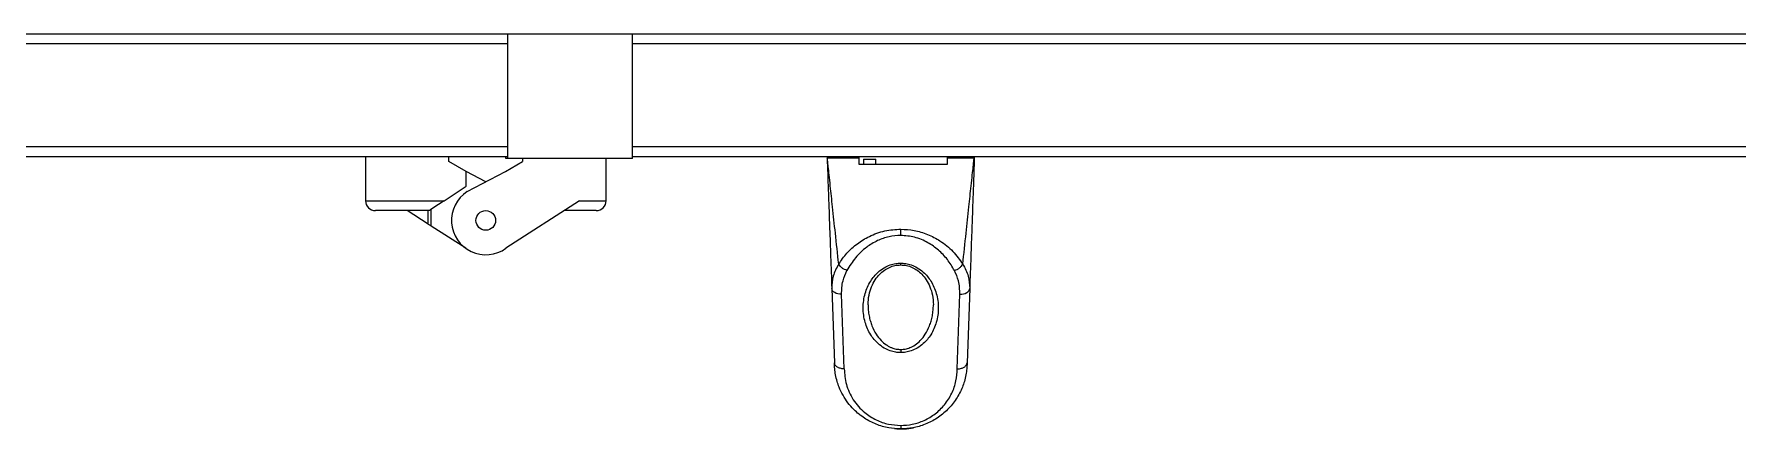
# Model space of a CAD drawing. Header units: millimetres. Extents: x 10 to 584, y 10 to 410.
# Drawn here: x 222.07 to 245.2, y 58.69 to 64.06 of the extents above; entities that cross this region are included whole.
import ezdxf

# ---------------------------------------------------------------- set-up
doc = ezdxf.new("R2010")
doc.units = ezdxf.units.MM

msp = doc.modelspace()

# ---------------------------------------------------------------- linework, layer by layer
at = {"color": 7, "linetype": 'Continuous', "lineweight": 25}
for p, q in [((228.50183, 64.05999), (168.50182, 64.05999)), ((228.50183, 63.92665), (168.50182, 63.92665)), ((228.50183, 62.36665), (228.50183, 64.05999)), ((230.19516, 64.05999), (228.50183, 64.05999)), ((266.83516, 64.05999), (230.19516, 64.05999)), ((230.19516, 62.36665), (230.19516, 64.05999)), ((228.50183, 62.52665), (168.50182, 62.52665)), ((228.50183, 62.39332), (168.50182, 62.39332)), ((226.56849, 62.39332), (226.56849, 61.79332)), ((227.70182, 62.32665), (227.70182, 62.39332)), ((227.93516, 62.19194), (227.70182, 62.32665)), ((228.46849, 62.19194), (228.70183, 62.32665)), ((228.47516, 62.36665), (228.47516, 62.39332)), ((228.50183, 62.36665), (228.47516, 62.36665)), ((230.19516, 62.36665), (228.50183, 62.36665)), ((228.70183, 62.36665), (228.70183, 62.32665)), ((229.83516, 61.79332), (229.83516, 62.36665)), ((266.83516, 62.39332), (230.19516, 62.39332)), ((233.26849, 62.39332), (233.26849, 62.29332)), ((233.26849, 62.29332), (233.33058, 62.29332)), ((233.33058, 62.35998), (233.4989, 62.35998)), ((233.33058, 62.35998), (233.33058, 62.29332)), ((233.33058, 62.29332), (233.4989, 62.29332)), ((233.4989, 62.29332), (233.4989, 62.35998)), ((233.4989, 62.29332), (234.46849, 62.29332)), ((234.46849, 62.29332), (234.46849, 62.39332)), ((227.93516, 61.99332), (227.93516, 62.19194)), ((228.20182, 62.05181), (227.93516, 62.19194)), ((227.94946, 61.91919), (228.46849, 62.19194)), ((226.56849, 61.79332), (227.63516, 61.79332)), ((227.63516, 61.79332), (227.93516, 61.99332)), ((229.47526, 61.79332), (228.47526, 61.14848)), ((229.47526, 61.79332), (229.83516, 61.79332)), ((227.43516, 61.65998), (226.70182, 61.65998)), ((227.418, 61.4776), (227.13516, 61.65998)), ((227.418, 61.4776), (227.418, 61.65998)), ((227.43689, 61.65998), (227.43516, 61.65998)), ((227.43689, 61.66114), (227.43689, 61.65998)), ((227.46176, 61.44938), (227.46176, 61.67772)), ((229.70183, 61.65998), (229.26849, 61.65998)), ((227.92839, 61.14848), (227.46176, 61.44938)), ((233.83516, 61.32281), (233.83516, 61.40851)), ((232.89906, 60.6041), (232.9352, 59.59232)), ((233.0685, 59.5099), (233.03231, 60.52315)), ((234.60182, 59.5099), (234.63801, 60.52315)), ((234.77126, 60.6041), (234.73512, 59.59232)), ((233.83516, 59.77371), (233.83516, 59.73085)), ((234.73516, 59.59301), (234.73231, 59.52175)), ((233.83516, 58.74095), (233.83516, 58.69332))]:
    msp.add_line(p, q, dxfattribs=at)
at = {"color": 59, "linetype": 'Continuous', "lineweight": 25}
for p, q in [((266.83516, 63.92665), (230.19516, 63.92665)), ((266.83516, 62.52665), (230.19516, 62.52665)), ((233.26849, 62.37332), (232.83858, 62.37332)), ((234.83174, 62.37332), (234.46849, 62.37332))]:
    msp.add_line(p, q, dxfattribs=at)
at = {"color": 7, "linetype": 'Continuous', "lineweight": 25, "flags": 128}
for points in [[(227.63516, 61.79332), (227.59614, 61.7673), (227.55862, 61.74229), (227.52404, 61.71924), (227.49374, 61.69904), (227.46887, 61.68246), (227.45038, 61.67013), (227.439, 61.66255), (227.43516, 61.65998)], [(227.418, 61.4776), (227.45761, 61.45206), (227.46176, 61.44938)], [(233.03231, 60.52315), (233.00668, 60.52421), (232.98201, 60.52843), (232.95922, 60.53565), (232.93915, 60.54561), (232.92256, 60.55792), (232.91007, 60.57214), (232.90213, 60.58772), (232.89906, 60.6041)], [(234.63801, 60.52315), (234.66364, 60.52421), (234.68831, 60.52843), (234.7111, 60.53565), (234.73117, 60.54561), (234.74776, 60.55792), (234.76025, 60.57214), (234.76819, 60.58772), (234.77126, 60.6041)]]:
    msp.add_lwpolyline(points, dxfattribs=at)
at = {"color": 7, "linetype": 'Continuous', "lineweight": 25}
msp.add_circle((228.20183, 61.52665), 0.13333, dxfattribs=at)
for centre, radius, start, end in [((233.07546, 62.378), 0.2396, 181.267813, 182.027846), ((234.51628, 62.37986), 0.3182, 358.137648, 358.709909), ((226.70183, 61.79332), 0.13333, 180, 270), ((228.20183, 61.52665), 0.46667, 122.736807, 305.86906), ((229.70183, 61.79332), 0.13333, 270, 0), ((233.83516, 59.59332), 0.9, 264.575022, 281.063085)]:
    msp.add_arc(centre, radius, start, end, dxfattribs=at)
for points, knots in [([(232.85589, 62.39332), (232.85455, 62.39324), (232.85187, 62.39308), (232.84802, 62.39184), (232.84448, 62.38991), (232.8414, 62.3873), (232.8389, 62.38413), (232.83709, 62.38052), (232.83599, 62.37663), (232.83593, 62.37394), (232.8359, 62.3726)], [0, 0, 0, 0, 0.12500813, 0.24994578, 0.374998, 0.49999305, 0.624953, 0.74999803, 0.87498837, 1, 1, 1, 1]), ([(232.83592, 62.3727), (232.83591, 62.37268), (232.8359, 62.37265), (232.8359, 62.37262), (232.8359, 62.3726)], [0, 0, 0, 0, 0.559954915, 1, 1, 1, 1]), ([(232.8359, 62.3726), (232.83592, 62.37203), (232.83596, 62.371), (232.83599, 62.36997), (232.83601, 62.36952)], [0, 0, 0, 0, 0.55984215, 1, 1, 1, 1]), ([(232.85591, 62.39332), (232.85457, 62.39324), (232.85191, 62.39308), (232.84806, 62.39185), (232.84453, 62.38993), (232.84145, 62.38733), (232.83896, 62.38417), (232.83714, 62.38059), (232.83603, 62.37671), (232.83596, 62.37404), (232.83592, 62.3727)], [0, 0, 0, 0, 0.12500233, 0.25000009, 0.37505617, 0.50004615, 0.62503424, 0.75000655, 0.87501193, 1, 1, 1, 1]), ([(232.83858, 62.37332), (232.83784, 62.37323), (232.83636, 62.37306), (232.83607, 62.37282), (232.83592, 62.3727)], [0, 0, 0, 0, 0.50063776, 1, 1, 1, 1]), ([(232.83601, 62.36952), (232.83642, 62.3579), (232.83749, 62.32799), (232.84034, 62.24833), (232.84481, 62.12325), (232.85123, 61.94338), (232.85977, 61.70406), (232.87075, 61.39672), (232.88424, 61.01906), (232.89391, 60.7483), (232.89906, 60.6041)], [0, 0, 0, 0, 0.02194737, 0.05644743, 0.13711868, 0.2366815, 0.3617954, 0.54279452, 0.75649881, 1, 1, 1, 1]), ([(232.85851, 62.39332), (232.8559, 62.39302), (232.85067, 62.39241), (232.84408, 62.38779), (232.83948, 62.38118), (232.83888, 62.37594), (232.83858, 62.37332)], [0, 0, 0, 0, 0.249934532, 0.500010346, 0.750004103, 1, 1, 1, 1]), ([(232.99295, 60.93252), (232.97784, 61.07349), (232.94986, 61.33467), (232.91175, 61.69039), (232.88347, 61.95427), (232.86387, 62.13723), (232.85207, 62.24732), (232.84375, 62.32508), (232.84017, 62.35844), (232.83858, 62.37332)], [0, 0, 0, 0, 0.28090861, 0.52046579, 0.71574849, 0.81971993, 0.90405885, 0.95721303, 1, 1, 1, 1]), ([(234.67737, 60.93252), (234.69248, 61.07349), (234.72046, 61.33467), (234.75857, 61.69039), (234.78684, 61.95427), (234.80644, 62.13723), (234.81824, 62.24732), (234.82657, 62.32508), (234.83015, 62.35844), (234.83174, 62.37332)], [0, 0, 0, 0, 0.28090868, 0.52046591, 0.7157484, 0.81971985, 0.9040588, 0.95721322, 1, 1, 1, 1]), ([(234.83431, 62.36952), (234.83389, 62.3579), (234.83282, 62.32799), (234.82998, 62.24833), (234.82552, 62.12325), (234.81909, 61.94338), (234.81054, 61.70406), (234.79957, 61.39672), (234.78608, 61.01906), (234.77641, 60.7483), (234.77126, 60.6041)], [0, 0, 0, 0, 0.02194744, 0.0564475, 0.13711866, 0.23668155, 0.36179544, 0.54279448, 0.75649883, 1, 1, 1, 1]), ([(234.81181, 62.39332), (234.81442, 62.39302), (234.81964, 62.39242), (234.82623, 62.38779), (234.83084, 62.38118), (234.83144, 62.37594), (234.83174, 62.37332)], [0, 0, 0, 0, 0.25005423, 0.50001982, 0.75000884, 1, 1, 1, 1]), ([(234.81441, 62.39332), (234.81575, 62.39324), (234.81841, 62.39308), (234.82226, 62.39185), (234.82579, 62.38993), (234.82886, 62.38733), (234.83137, 62.38418), (234.83317, 62.38059), (234.83429, 62.37671), (234.83436, 62.37404), (234.8344, 62.3727)], [0, 0, 0, 0, 0.1250103, 0.25001602, 0.37497107, 0.49996901, 0.62504219, 0.74996617, 0.87501256, 1, 1, 1, 1]), ([(234.83442, 62.3726), (234.83439, 62.37394), (234.83433, 62.37663), (234.83322, 62.38052), (234.83142, 62.38413), (234.82892, 62.3873), (234.82584, 62.38991), (234.8223, 62.39184), (234.81845, 62.39308), (234.81577, 62.39324), (234.81443, 62.39332)], [0, 0, 0, 0, 0.12500779, 0.24999429, 0.37497982, 0.5000126, 0.62500382, 0.74994359, 0.87499571, 1, 1, 1, 1]), ([(234.8344, 62.3727), (234.83425, 62.37282), (234.83396, 62.37306), (234.83248, 62.37323), (234.83174, 62.37332)], [0, 0, 0, 0, 0.49945647, 1, 1, 1, 1]), ([(234.83442, 62.3726), (234.8344, 62.37203), (234.83436, 62.371), (234.83433, 62.36997), (234.83431, 62.36952)], [0, 0, 0, 0, 0.55982864, 1, 1, 1, 1]), ([(234.83442, 62.3726), (234.83442, 62.37262), (234.83442, 62.37265), (234.8344, 62.37269), (234.8344, 62.3727)], [0, 0, 0, 0, 0.55994945, 1, 1, 1, 1]), ([(232.99295, 60.93252), (233.02794, 60.98317), (233.09678, 61.0828), (233.238, 61.21164), (233.40967, 61.31795), (233.61142, 61.39357), (233.76253, 61.40366), (233.83516, 61.40851)], [0, 0, 0, 0, 0.20844241, 0.41007176, 0.60041539, 0.80794363, 1, 1, 1, 1]), ([(233.83516, 61.32281), (233.78193, 61.31935), (233.67137, 61.31215), (233.51212, 61.25469), (233.35519, 61.15886), (233.21126, 61.02101), (233.14128, 60.90602), (233.10524, 60.84682)], [0, 0, 0, 0, 0.15708148, 0.32626142, 0.51101395, 0.74821322, 1, 1, 1, 1]), ([(233.83516, 61.40851), (233.89647, 61.40508), (234.02311, 61.39799), (234.20639, 61.34103), (234.38738, 61.24559), (234.55394, 61.10802), (234.63562, 60.99189), (234.67737, 60.93252)], [0, 0, 0, 0, 0.16223734, 0.3351175, 0.52081934, 0.75503836, 1, 1, 1, 1]), ([(234.56508, 60.84682), (234.53485, 60.89735), (234.47572, 60.99619), (234.35371, 61.12505), (234.20544, 61.23132), (234.03051, 61.30761), (233.89826, 61.3179), (233.83516, 61.32281)], [0, 0, 0, 0, 0.21445877, 0.41945258, 0.60999221, 0.81392507, 1, 1, 1, 1]), ([(232.99295, 60.93252), (232.96372, 60.8794), (232.90542, 60.77346), (232.90117, 60.66044), (232.89906, 60.6041)], [0, 0, 0, 0, 0.50141662, 1, 1, 1, 1]), ([(233.10524, 60.84682), (233.09347, 60.85121), (233.06992, 60.85998), (233.03763, 60.88092), (233.0102, 60.90556), (232.9987, 60.92354), (232.99295, 60.93252)], [0, 0, 0, 0, 0.25000115, 0.50000171, 0.74998849, 1, 1, 1, 1]), ([(233.03231, 60.52315), (233.03413, 60.58535), (233.03738, 60.69623), (233.08454, 60.80087), (233.10524, 60.84682)], [0, 0, 0, 0, 0.56093613, 1, 1, 1, 1]), ([(233.83516, 59.73085), (233.81243, 59.73192), (233.76331, 59.73423), (233.6864, 59.75469), (233.60408, 59.79299), (233.50842, 59.8641), (233.41342, 59.98113), (233.34214, 60.14708), (233.31619, 60.33865), (233.34214, 60.53021), (233.41342, 60.69616), (233.50842, 60.8132), (233.60408, 60.8843), (233.6864, 60.92261), (233.76331, 60.94307), (233.81243, 60.94537), (233.83516, 60.94644)], [0, 0, 0, 0, 0.03292476, 0.07117191, 0.11670905, 0.17178745, 0.26304013, 0.37480769, 0.49999987, 0.62519205, 0.73695961, 0.82821291, 0.8832908, 0.92882832, 0.96707524, 1, 1, 1, 1]), ([(233.39183, 60.3815), (233.39431, 60.42534), (233.39904, 60.50888), (233.4347, 60.62279), (233.48408, 60.71772), (233.54324, 60.79254), (233.60825, 60.84944), (233.67824, 60.89019), (233.75411, 60.91728), (233.80842, 60.92087), (233.83516, 60.92264)], [0, 0, 0, 0, 0.186027495, 0.354517834, 0.502057097, 0.627826009, 0.733188208, 0.82702409, 0.914826787, 1, 1, 1, 1]), ([(233.83516, 60.94644), (233.85788, 60.94537), (233.907, 60.94307), (233.98392, 60.92261), (234.06624, 60.8843), (234.1619, 60.8132), (234.2569, 60.69616), (234.32818, 60.53021), (234.35413, 60.33865), (234.32817, 60.14708), (234.2569, 59.98113), (234.1619, 59.8641), (234.06624, 59.79299), (233.98392, 59.75469), (233.90701, 59.73423), (233.85788, 59.73192), (233.83516, 59.73085)], [0, 0, 0, 0, 0.032924676, 0.071171507, 0.11671056, 0.171788312, 0.263041392, 0.374808052, 0.500000131, 0.625192209, 0.736958869, 0.828211329, 0.883289589, 0.928828263, 0.967075324, 1, 1, 1, 1]), ([(233.83516, 60.92264), (233.8619, 60.92087), (233.91621, 60.91728), (233.99208, 60.89019), (234.06207, 60.84944), (234.12707, 60.79254), (234.18624, 60.71772), (234.23561, 60.62279), (234.27128, 60.50888), (234.27601, 60.42534), (234.27849, 60.3815)], [0, 0, 0, 0, 0.08517304, 0.17297936, 0.26681505, 0.37217434, 0.49794511, 0.64548256, 0.81397256, 1, 1, 1, 1]), ([(234.56508, 60.84682), (234.57685, 60.85121), (234.6004, 60.85998), (234.63268, 60.88092), (234.66012, 60.90556), (234.67162, 60.92354), (234.67737, 60.93252)], [0, 0, 0, 0, 0.25000209, 0.49998162, 0.74998756, 1, 1, 1, 1]), ([(234.63801, 60.52315), (234.63619, 60.58535), (234.63294, 60.69623), (234.58578, 60.80087), (234.56508, 60.84682)], [0, 0, 0, 0, 0.560935803, 1, 1, 1, 1]), ([(234.67737, 60.93252), (234.7066, 60.8794), (234.7649, 60.77346), (234.76914, 60.66044), (234.77126, 60.6041)], [0, 0, 0, 0, 0.50141695, 1, 1, 1, 1]), ([(233.83516, 58.69332), (233.78011, 58.69627), (233.66572, 58.70242), (233.49672, 58.75339), (233.36429, 58.82216), (233.26626, 58.89388), (233.18974, 58.96292), (233.11552, 59.04828), (233.04828, 59.15077), (233.00141, 59.24921), (232.96917, 59.34302), (232.94935, 59.42678), (232.93729, 59.51154), (232.93586, 59.56634), (232.93516, 59.59332)], [0, 0, 0, 0, 0.104419774, 0.216992376, 0.338083914, 0.401007704, 0.467113699, 0.554895047, 0.644599444, 0.737914653, 0.800897347, 0.872012398, 0.936976827, 1, 1, 1, 1]), ([(233.0685, 59.5099), (233.05812, 59.51025), (233.03854, 59.51091), (233.00592, 59.51817), (232.97144, 59.53321), (232.94201, 59.55962), (232.93743, 59.5816), (232.9352, 59.59232)], [0, 0, 0, 0, 0.15124791, 0.28530389, 0.50103039, 0.75656939, 1, 1, 1, 1]), ([(233.0685, 59.5099), (233.07392, 59.43922), (233.08499, 59.29487), (233.17956, 59.08926), (233.32293, 58.9235), (233.4937, 58.8137), (233.66286, 58.752), (233.77961, 58.74451), (233.83516, 58.74095)], [0, 0, 0, 0, 0.198237844, 0.404860536, 0.604700115, 0.749387695, 0.88076053, 1, 1, 1, 1]), ([(234.73516, 59.59332), (234.73446, 59.56634), (234.73303, 59.51154), (234.72097, 59.42678), (234.70115, 59.34301), (234.66282, 59.23151), (234.59474, 59.09904), (234.47885, 58.95523), (234.33539, 58.83744), (234.17361, 58.75339), (234.00459, 58.70242), (233.8902, 58.69627), (233.83516, 58.69332)], [0, 0, 0, 0, 0.06304813, 0.1280382, 0.19917959, 0.26218882, 0.39848626, 0.53287911, 0.66178243, 0.78291963, 0.89553902, 1, 1, 1, 1]), ([(233.83516, 58.74095), (233.88807, 58.74417), (233.999, 58.75094), (234.16073, 58.8068), (234.31095, 58.89764), (234.43939, 59.02414), (234.53391, 59.17639), (234.59187, 59.34206), (234.59855, 59.4548), (234.60182, 59.5099)], [0, 0, 0, 0, 0.11352294, 0.23801175, 0.37463862, 0.5221619, 0.6837358, 0.84544445, 1, 1, 1, 1]), ([(234.60182, 59.5099), (234.6122, 59.51025), (234.63178, 59.51091), (234.6644, 59.51817), (234.69888, 59.53321), (234.72831, 59.55962), (234.73289, 59.5816), (234.73512, 59.59232)], [0, 0, 0, 0, 0.15124534, 0.28529904, 0.50103777, 0.75656626, 1, 1, 1, 1])]:
    msp.add_open_spline(points, degree=3, knots=knots, dxfattribs=at)
at = {"color": 59, "linetype": 'Continuous', "lineweight": 25}
for points, knots in [([(233.83516, 60.92293), (233.83516, 60.92323), (233.83516, 60.92389), (233.83516, 60.9321), (233.83516, 60.94166), (233.83516, 60.94644)], [0, 0, 0, 0, 0.30857971, 0.65429557, 1, 1, 1, 1]), ([(233.39183, 60.3815), (233.39249, 60.35625), (233.39379, 60.3062), (233.4044, 60.23166), (233.42076, 60.16137), (233.44914, 60.07679), (233.49369, 59.98634), (233.56121, 59.89841), (233.62428, 59.84441), (233.6745, 59.81422), (233.71779, 59.79414), (233.77118, 59.77738), (233.81413, 59.77491), (233.83516, 59.77371)], [0, 0, 0, 0, 0.098277142, 0.194811949, 0.291683789, 0.376515632, 0.535681599, 0.668768484, 0.777110508, 0.822332788, 0.865185791, 0.934015478, 1, 1, 1, 1]), ([(233.83516, 59.77371), (233.85619, 59.77486), (233.88805, 59.77662), (233.92916, 59.78706), (233.97504, 59.80295), (234.03673, 59.8364), (234.10907, 59.8984), (234.17664, 59.98635), (234.22117, 60.07679), (234.24956, 60.16137), (234.26592, 60.23166), (234.27652, 60.3062), (234.27783, 60.35625), (234.27849, 60.3815)], [0, 0, 0, 0, 0.065987064, 0.099963402, 0.134926315, 0.222860946, 0.331204252, 0.464298496, 0.623469026, 0.708302422, 0.805180854, 0.901718918, 1, 1, 1, 1])]:
    msp.add_open_spline(points, degree=3, knots=knots, dxfattribs=at)

doc.saveas('drawing.dxf')
